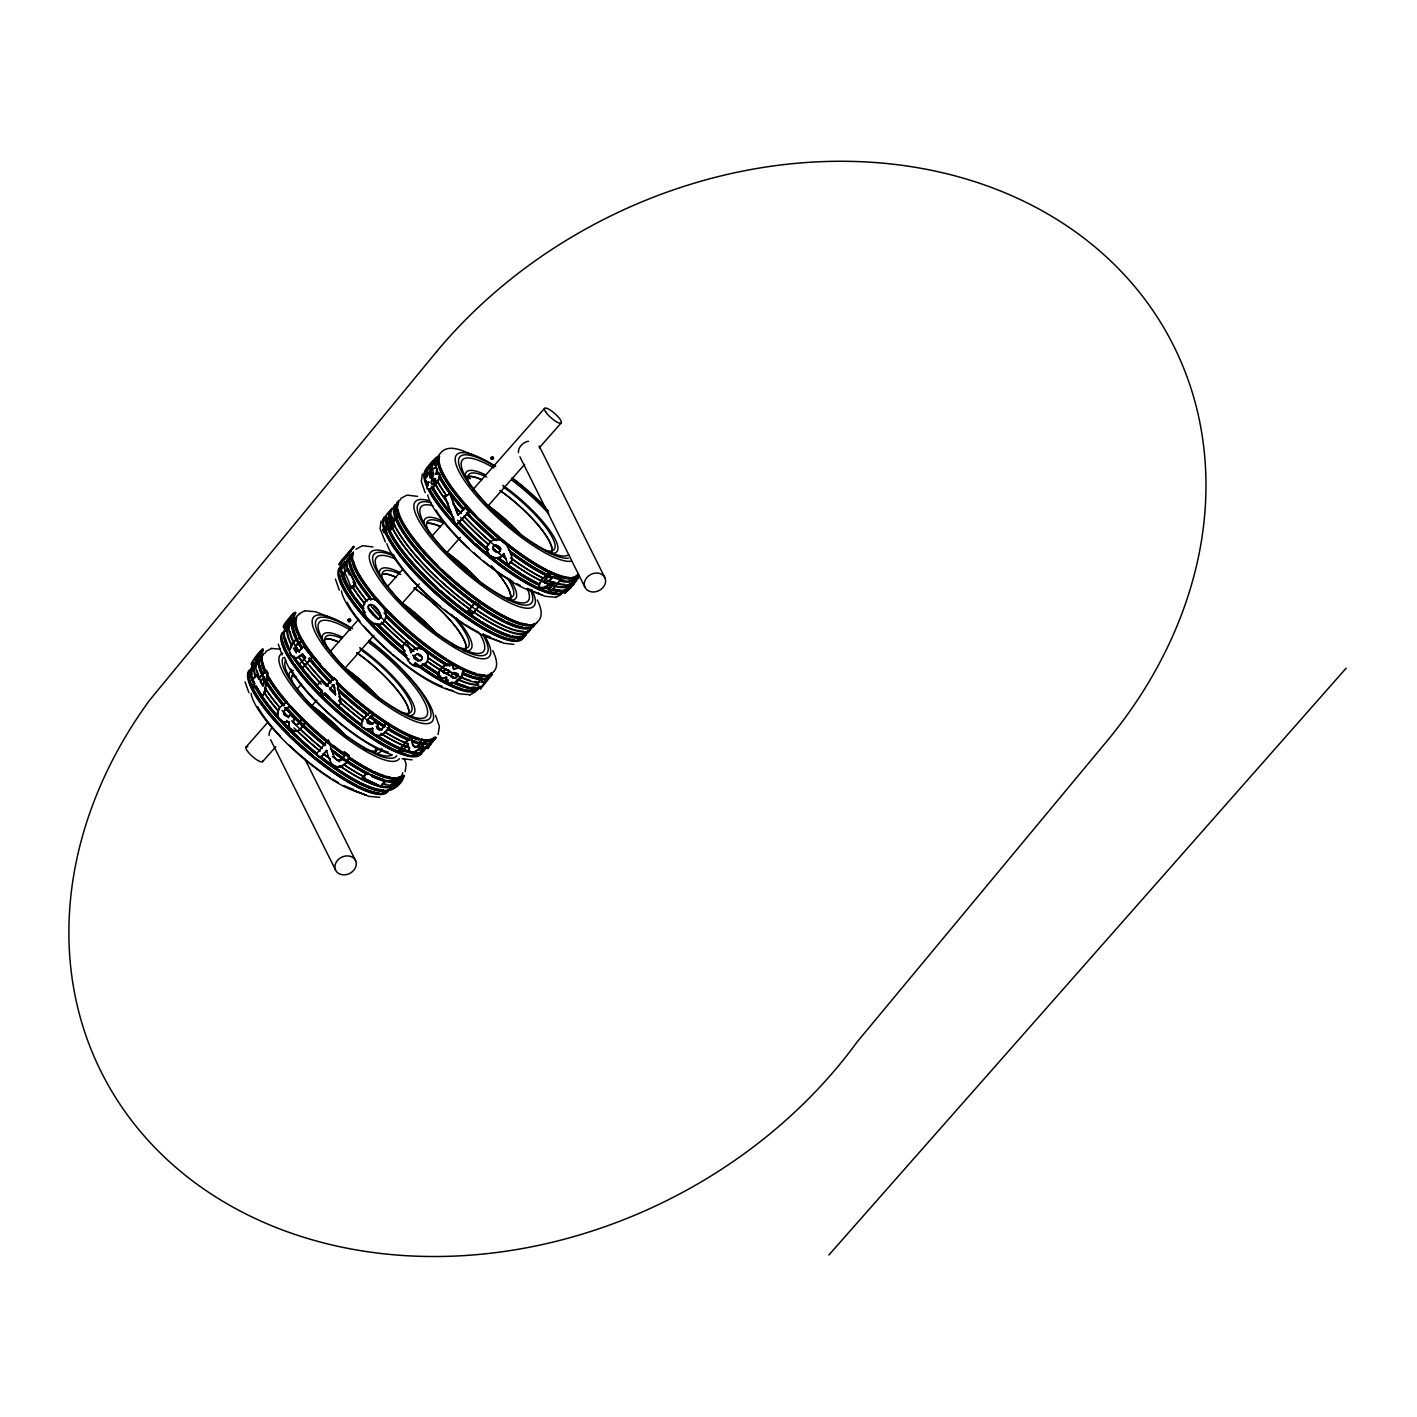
<?xml version="1.0" encoding="UTF-8"?>
<svg xmlns="http://www.w3.org/2000/svg" width="1417" height="1417" viewBox="0 0 1417 1417"><rect width="100%" height="100%" fill="white"/><g stroke="black" fill="none" stroke-linecap="round" stroke-linejoin="round"><path stroke-width="1.5" d="M449.331 670.648L447.878 673.181L444.336 673.181M492.673 548.751L493.293 546.023L495.72 544.89L500.042 547.547M443.255 672.172L445.806 669.196L449.136 670.294M458.081 674.527L454.981 677.981L451.155 676.848M350.672 620.504L350.141 619.211M490.849 457.939L491.132 459.002M493.435 458.825L493.222 456.894L491.044 457.762M251.181 670.152L257.522 659.702L257.965 661.881L251.907 668.753L251.748 670.613L260.994 659.011L261.436 653.751L261.578 659.472L251.748 670.613M261.436 653.751L255.698 659.631L262.712 649.057L263.137 651.182L256.07 659.844M451.013 676.37L452.838 673.341L456.876 673.305M293.354 731.03L289.599 727.877L288.643 721.696L289.369 727.931L294.754 731.278M362.415 727.417L367.906 729.666L372.512 728.196L372.724 732.323M372.441 730.587L372.512 728.196M433.513 475.457C434.47 469.736 427.704 475.439 430.361 478.202M381.031 520.978L380.075 528.736L385.335 541.932M422.337 474.11L421.327 481.603L425.189 492.655M405.156 771.663L406.165 764.17L404.217 758.52M343.994 756.43L344.225 754.163M438.774 473.207L436.188 474.288L437.481 468.85L434.434 467.681L429.758 471.489L425.95 477.192A7.174 2.905 -55.3 0 0 425.118 480.735L426.464 482.577L428.642 481.815L426.73 487.023L427.332 489.007L429.28 489.839L433.85 486.952L439.447 479.159A7.864 3.171 -55.3 0 0 440.35 475.28L438.225 472.817L435.621 473.898C436.737 472.463 438.508 466.848 434.984 468.071M389.817 790.084C386.469 786.966 398.496 776.179 403.987 775.453C404.04 781.44 394.847 789.96 388.736 790.349A92.14 23.558 41.4 0 1 306.267 750.142A92.14 23.558 41.4 0 1 249.516 669.94M388.736 790.349L396.866 780.2L404.518 775.967M266.573 670.666L268.061 673.27L264.837 693.25L262.18 696.278L264.324 692.948L267.53 672.951L266.042 670.365L258.673 678.725L266.042 670.365M444.619 677.751L446.426 676.989L446.089 680.302C451.137 688.166 462.509 679.505 463.448 672.508A7.864 5.19 -35.2 0 0 462.208 669.249C459.303 665.104 452.023 672.88 453.458 666.273M453.741 669.533L452.802 665.264M263.243 686.094L264.731 677.043M263.544 684.287L264.147 680.656M293.478 719.889L293.461 722.741L295.374 724.583M348.582 757.918L348.954 755.367L344.207 751.878L344.278 754.464M377.099 727.612L378.056 724.601L377.4 728.745L379.384 729.985L382.147 729.224L385.619 723.148L381.952 728.834L379.189 729.613L377.223 728.373M428.058 658.126L426.995 661.792M427.757 660.145L428.023 656.301M404.164 775.843L398.939 783.14L390.862 789.659M283.418 712.592L286.075 708.394M290.095 649.34L293.815 642.043L299.182 637.863L301.856 641.334L295.852 646.205L295.94 650.722M370.758 716.488L367.41 719.871L367.534 722.989M367.233 721.714C366.95 716.134 380.252 715.851 369.926 712.29L361.742 720.173L361.725 726.638M409.07 750.089C406.13 730.357 407.21 760.291 415.872 751.612C419.343 749.54 429.794 740.436 421.681 739.107L417.873 745.873L415.34 747.078L412.825 745.767M421.681 739.107L419.432 745.324L414.756 747.556L412.365 744.226L411.267 735.706L398.762 749.876L402.269 751.293L408.362 744.368M446.426 676.989L446.408 680.762M387.55 520.269C387.886 527.248 394.776 511.643 388.099 519.207M390.277 527.974L390.047 529.657M287.704 623.019L290.892 618.343M348.511 757.617C347.874 765.641 336.042 771.061 331.419 763.001M343.941 756.129C343.941 760.752 337.459 762.435 335.315 758.29M427.509 485.907L428.147 484.171M347.838 620.398L348.387 619.353M350.548 620.841L350.46 619.583M296.49 724.742C301.91 722.971 305.169 712.202 297.871 724.264M424.834 740.046L423.205 743.429M435.905 481.213L433.673 484.313L431.122 483.392C431.229 473.154 440.085 481.833 431.583 484.1M303.876 724.831L305.452 721.838L300.439 729.029M374.708 734.573C381.173 738.204 387.55 729.844 389.604 725.947C387.78 731.916 378.87 739.798 373.362 733.404M426.517 477.582L427.225 476.183M347.856 759.636C345.837 765.18 338.486 769.183 333.385 765.038M414.278 656.213L417.324 653.715L420.388 654.849L422.284 657.665M252.846 662.022L252.013 665.565L258.107 660.163M422.248 658.675L420.601 660.942L417.714 660.871L414.951 658.816L414.207 655.912M500.679 549.831L498.979 552.116L496.021 551.798M500.095 551.284L500.662 548.556M279.468 708.376L277.856 711.972L278.157 717.25M492.691 547.476L495.773 545.173L498.749 546.324M293.85 613.951A8.945 1.452 -51.1 0 1 294.736 613.26A9.618 1.559 -51.1 0 1 295.905 612.782L289.493 626.155L284.835 631.433L289.103 622.648L283.701 627.855L283.258 626.456A9.636 1.559 -51.1 0 1 285.154 623.002L291.07 615.616A8.945 1.452 -51.1 0 1 293.266 613.49M284.835 631.433L288.714 624.773M284.268 630.955L288.909 625.694L295.321 612.321M288.997 716.116L290.68 714.93L294.364 718.508L293.23 722.794L296.72 724.689M285.03 709.368L283.666 712.538L284.587 715.461L287.421 716.559L290.68 714.93M343.357 757.776L341.267 760.043L336.715 759.583M340.293 561.947L353.665 546.484L343.959 559.786L347.006 556.438M347.98 554.401L350.424 551.248L348.547 554.897M346.439 555.96L343.392 559.29L353.665 546.484M405.368 655.274L402.18 646.435L406.803 641.192L411.001 652.67L412.064 651.058A7.05 6.43 -12 0 1 416.084 648.703L417.785 648.472A9.388 8.591 -12 0 1 422.815 649.5M437.57 456.929C437.375 454.733 418.529 476.679 428.395 467.539M508.172 565.153L512.759 559.591L508.172 565.153L503.921 553.533C501.494 558.44 494.533 558.971 490.583 555.641M291.282 619.778L288.82 622.789M348.104 619.619L348.972 621.744M493.559 458.364L491.309 459.073M253.696 660.659L263.279 649.517M438.083 734.52L439.394 726.478L435.533 715.426M433.106 476.449L431.654 478.114M428.093 474.766L431.636 470.479M426.942 661.491C423.984 668.151 413.799 668.399 409.761 662.625M296.649 651.377L299.731 650.527L303.486 646.187L312.307 657.24L302.494 668.363L299.093 664.36L305.594 657.665L303.167 660.411M303.929 646.365L298.526 651.554L295.515 650.527C293.142 646.4 298.137 641.759 301.856 641.334M337.016 682.25A92.14 23.558 41.4 0 0 435.692 737.247L427.597 748.583L430.396 743.518M427.031 748.087L435.71 737.247L427.597 748.583M578.065 577.445L570.661 588.126L564.834 593.28L564.09 592.519L578.065 577.445L573.318 585.097M570.679 585.806L574.735 581.218L572.858 584.991L570.679 585.806L574.735 581.218M429.688 464.918L429.085 465.803L429.865 465.237M430.237 465.431L429.9 466.193M434.24 461.535L432.043 464.103M280.832 706.622C276.97 709.988 275.872 716.719 280.194 720.19M548.751 589.685C566.977 572.858 539.682 590.747 551.762 590.57L561.15 578.933L552.577 576.418L548.84 580.722L544.571 582.706M561.575 579.429L553.02 576.932L549.265 581.236L544.996 583.202L543.915 581.307L546.466 577.64M422.16 744.988C419.308 748.389 414.313 754.234 409.513 751.205M483.817 683.1L489.875 674.51L492.39 674.403L480.558 688.875L476.519 683.579L480.841 678.956L483.817 683.1L490.424 675.006L492.39 674.403M481.337 686.767L491.841 673.89M350.424 551.248L338.876 564.48L346.386 555.039L339.442 564.976L350.991 551.744M262.003 654.211L257.026 659.649M430.502 463.979L433.85 460.738L425.738 470.922M341.727 561.15L354.215 546.98M340.859 562.443L346.952 555.535M343.428 573.123L348.157 568.731L355.667 583.91C348.299 604.191 335.404 545.155 351.487 588.657M343.977 573.478L348.157 568.731M382.749 529.745L397.185 514.406L398.071 516.904L384.202 532.633L382.749 529.745L384.202 532.633M384.698 528.559L393.023 519.118M255.007 683.791L252.173 679.452L256.371 674.722L259.187 679.044M254.245 682.445L252.704 679.77L256.884 675.023M383.635 532.243L397.504 516.514L396.618 514.017M254.706 687.511C258.479 683.933 253.643 690.947 253.2 684.925L254.475 683.472M262.712 685.793L260.161 681.329L264.217 676.724M262.393 684.606L260.675 681.648L263.385 678.566M350.938 588.303L355.118 583.556L347.608 568.376M302.051 668.186L312.307 657.24M245.956 747.131L267.902 722.227M297.18 689.016L301.573 684.039M329.382 652.493L358.66 619.282M387.939 586.071L402.57 569.475M431.848 536.264L443.556 522.979M472.817 489.768L544.553 408.397M316.859 685.757L322.208 690.717L316.859 685.757L321.039 681.01L326.406 685.97L333.774 677.592L337.104 680.833L340.877 703.239L337.972 706.304L325.325 693.993L337.972 706.304M325.538 693.94L324.05 695.446L320.72 692.205L321.996 690.752M333.774 677.592L326.406 685.97M322.208 690.717L320.72 692.205M262.676 761.584L275.854 746.653M310.978 706.8L316.841 700.157M344.65 668.611L373.911 635.401M401.737 603.855L419.29 583.928M447.099 552.364L460.277 537.433M488.086 505.887L524.68 464.369M539.31 447.772L561.274 422.851M335.439 694.737L329.506 689.247L333.792 684.606L335.439 694.737L333.792 684.606M402.251 646.737L406.803 641.192M320.614 757.705L326.654 750.496L320.614 757.705L316.009 754.305L328.443 739.833L331.56 749.735M468.265 610.461L475.492 602.26L479.832 605.254L472.711 613.809L468.265 610.461L472.711 613.809M468.389 610.798L475.492 602.26M472.605 613.455L479.832 605.254M362.398 777.508L366.578 772.779L384.893 781.298L381.049 786.506L362.398 777.508L381.049 786.506M362.734 777.986L366.914 773.239L385.229 781.759M399.204 750.39L411.692 736.202L412.79 744.722M403.066 749.398L406.714 745.253M561.15 578.933L551.762 590.57M380.712 786.045L384.893 781.298M432.096 742.473L436.277 737.726M564.834 593.28L575.302 581.714M578.614 577.941L564.639 593.032L566.109 591.828M828.892 1254.984L1346.15 668.186M257.522 659.702C242.573 674.545 258.284 651.306 262.712 649.057M554.366 582.316L551.567 581.501L545.51 586.673M554.791 582.812L552.01 581.997C549.176 585.345 542.8 591.226 538.779 586.638L540.94 580.279L547.724 573.619C555.588 574.806 543.012 578.313 544.376 582.724M305.594 657.665L302.423 653.945L296.383 657.949M302.848 654.123L298.385 657.754L294.878 657.931M431.051 464.475L434.399 461.233M288.395 624.614L284.268 628.316L283.843 626.916A9.636 1.559 -51.1 0 1 285.72 623.48L291.636 616.076A8.945 1.452 -51.1 0 1 292.823 614.889M394.05 783.07C387.337 792.457 410.469 773.452 394.635 782.503M477.068 684.074L481.39 679.452M430.626 464.51L438.561 456.54M449.844 493.754L457.85 515.009L465.183 507.463L469.116 511.767L455.672 525.229L444.495 496.216L450.163 493.789L458.169 515.044L465.485 507.499M455.672 525.229L469.116 511.767M302.051 727.612L299.022 730.092M490.583 541.383L487.2 545.988L486.846 549.495A9.636 8.856 -10.5 0 0 489.095 554.33C492.478 559.272 501.707 559.502 503.921 553.533M425.791 663.05L419.078 666.451L411.674 664.325M491.256 457.461L492.248 456.894M350.265 620.983L349.273 621.549M280.601 706.676L283.524 704.178M355.933 549.247L362.433 545.687L372.954 546.962M378.233 724.99L374.247 722.174L371.201 724.034L368.296 723.573M564.09 592.519L565.56 591.332M547.635 576.577L550.451 574.416M550.876 574.912L548.149 574.115L542.764 579.075L539.523 583.804L539.204 587.134M421.628 659.826L417.643 660.588L414.26 657.222M414.862 655.097L417.377 654.016L420.459 655.15M432.84 469.381L433.956 468.584M285.844 708.447L287.368 707.597M455.548 681.719L461.304 676.458L463.129 672.048A7.864 5.19 -35.2 0 0 461.889 668.789L457.39 667.566L453.405 669.072M374.301 715.337L370.103 712.662L366.968 714.593L361.92 720.544L361.211 725.309M348.458 619.512L350.212 619.371M392.367 525.176C396.565 523.227 391.836 532.597 389.48 529.267C390.525 521.013 397.097 526.628 389.817 529.639M400.763 498.43L407.033 495.1L417.554 496.375M304.708 610.762L315.548 611.737L329.417 617.21M298.987 613.88L304.974 610.621M271.479 648.455L280.318 649.199M265.758 651.572L271.745 648.313M529.267 589.968L545.173 596.344L556.013 597.319M555.747 597.46L561.469 594.343M445.399 688.343L459.267 693.799L470.107 694.773M469.842 694.932L475.545 691.815M379.703 797.328L368.863 796.354L354.994 790.899M283.294 704.231L286.641 702.513L290.68 706.445L288.678 706.994M299.182 637.863C292.221 639.652 285.455 651.466 292.717 656.992M297.535 730.818L299.253 730.038M429.209 482.205L427.031 482.967L425.685 481.125A7.174 2.905 -55.3 0 1 425.738 480.08M444.495 496.216L450.163 493.789M372.706 728.586L365.923 729.755L361.53 726.248M287.137 707.632L288.909 706.941M446.745 677.45L443.273 678.584L439.412 677.485A7.174 4.729 -35.2 0 1 438.296 674.527C439.5 668.771 445.965 662.997 452.041 664.963M372.299 715.674L374.106 714.965M370.298 604.51L368.509 605.98L368.597 608.619M286.323 722.493L288.643 721.696M288.873 721.643L281.983 721.767M348.795 619.318L349.91 619.229M544.004 587.364L539.346 587.311M453.918 682.445L449.437 682.923L446.816 681.524M296.011 731.243L297.765 730.765M370.776 598.753C362.274 599.958 361.246 611.276 366.489 616.714M333.544 677.645L337.104 680.833M340.877 703.239L336.874 680.868M378.374 624.773C388.311 623.143 387.284 609.647 380.836 604.404M286.641 702.513L290.68 706.445M294.364 718.508L290.45 714.983M497.544 552.099L498.926 551.833M411.001 652.67L412.01 650.757A7.05 6.43 -12 0 1 416.013 648.401L417.732 648.171A9.388 8.591 -12 0 1 422.762 649.216L424.338 650.438M492.425 459.391L490.831 458.276M349.344 621.709L348.228 621.39M294.523 731.331L296.242 731.19M378.109 619.034C385.176 617.157 376.426 608.637 373.734 606.228M442.954 678.123L439.093 677.025A7.174 4.729 -35.2 0 1 437.959 674.067C439.04 668.027 447.506 660.818 453.139 665.724M371.095 604.528C367.021 603.677 367.304 609.682 370.067 611.17M372.777 598.877C361.176 597.23 360.219 614.057 368.438 619.158M376.391 624.614C389.586 626.031 388.01 606.777 378.711 602.243M513.875 644.398L503.867 643.212L487.962 636.818M402.091 758.662L412.099 759.849M287.651 716.506L283.914 714.115M293.514 657.559L295.321 658.126M422.107 739.621L425.259 740.542M398.762 749.876L402.269 751.293M372.423 598.789L376.94 600.666M374.318 623.958L376.745 624.702M370.723 604.439L371.962 604.829M284.321 722.475L278.759 718.826M537.273 593.209L542.463 595.175M501.157 642.043L492.744 638.908A78.98 20.192 41.4 0 1 430.839 598.683A78.98 20.192 41.4 0 1 386.859 543.614M472.499 454.892C462.845 450.748 447.223 442.582 439.429 454.503A92.14 23.558 41.4 0 0 496.18 534.705A92.14 23.558 41.4 0 0 578.774 574.93M352.957 789.977L366.153 795.185L357.739 792.068A78.98 20.192 41.4 0 1 292.788 749.044A78.98 20.192 41.4 0 1 251.022 693.391M299.093 664.36L302.494 668.363M374.495 599.444L379.065 602.331M374.673 624.047L370.174 621.177M496.074 552.099L493.258 549.743M253.2 684.925L255.219 687.83M292.292 656.797L293.957 657.736M501.6 540.497L505.32 543.597M503.46 541.914L499.74 539.718A9.618 8.839 -10.5 0 0 495.861 539.31M385.619 723.148L389.604 725.947M475.616 602.597L479.956 605.59M443.397 672.526L447.081 674.031L449.667 671.109L445.487 668.735L442.99 670.843L443.716 672.986M371.608 604.74C378.197 605.289 386.434 623.675 375.239 617.316M377.648 618.857L372.582 614.606M457.921 674.049L453.794 672.42L450.677 675.909L452.519 678.052L455.318 678.442L458.329 676.033L457.602 673.589M320.561 757.404L316.009 754.305M372.618 622.895L368.083 619.07M424.268 650.137L425.808 651.749M480.558 688.875L476.519 683.579M494.551 551.231L492.62 548.468M301.555 718.313L305.452 721.838M367.357 722.617L371.378 724.406L374.247 722.174M465.183 507.463L468.797 511.732M455.973 525.264L444.814 496.251M369.713 611.081L372.937 614.695M408.078 660.499L409.832 662.926M505.267 543.313L506.967 545.74M298.739 637.685L301.414 641.139M303.486 646.187L311.882 657.045M302.423 653.945L305.151 657.488M425.755 651.448L426.942 653.202M334.164 756.625L335.386 758.591M480.841 678.956L483.286 682.604M439.057 473.083L439.801 474.89A7.864 3.171 -55.3 0 1 438.88 478.769L432.008 487.714L428.713 489.45L427.491 488.688M435.94 479.07C433.956 476.466 430.821 481.638 431.671 483.782M291.636 655.858L290.184 652.847M406.59 657.949L408.131 660.8M256.371 674.722L258.673 678.725M256.495 686.377L262.18 696.278M255.981 686.076L261.649 695.977M329.647 759.902L331.489 763.302M506.914 545.456L508.455 548.361M372.547 731.951L373.539 733.776M499.988 547.263L500.715 548.857M605.077 578.101A11.053 9.051 -26.5 0 0 586.921 577.463A11.053 9.051 -26.5 0 0 592.82 591.987A11.053 9.051 -26.5 0 0 605.077 578.101L539.239 446.054A11.053 9.051 -26.5 0 1 539.771 448.374M519.95 456.859L584.796 586.939M304.62 758.485L355.72 860.969A11.053 9.051 -26.5 0 1 343.481 874.856A11.053 9.051 -26.5 0 1 337.565 860.314A11.053 9.051 -26.5 0 1 355.72 860.969M270.594 739.727L335.457 869.79M421.593 656.036L422.319 658.976M426.871 652.9L427.686 654.831M332.977 753.897L334.217 756.926M406.644 658.25L402.18 646.435M508.402 548.078L509.748 551.443M328.053 755.722L329.718 760.185M509.695 551.16L512.812 559.874M537.291 599.976C540.373 606.086 544.146 616.413 537.468 621.797A92.14 23.558 41.4 0 1 454.875 581.572A92.14 23.558 41.4 0 1 398.124 501.37M492.691 650.58C495.773 656.673 499.546 667 492.868 672.384A92.14 23.558 41.4 0 1 410.275 632.159A92.14 23.558 41.4 0 1 353.524 551.957M339.283 590.11L335.422 579.075M278.299 644.204L282.107 654.973M245.07 681.896L248.878 692.665M331.489 749.434L333.03 754.198M326.654 750.496L328.124 756.023M427.633 654.53L428.093 656.602M348.954 755.367L344.207 751.878M293.142 613.65A9.636 1.559 -51.1 0 1 295.197 612.481M570.449 584.371A92.14 23.558 41.4 0 1 554.649 586.301M552.913 585.788A92.14 23.558 41.4 0 1 509.996 561.752M506.33 559.042A92.14 23.558 41.4 0 1 492.833 548.379M487.855 544.146A92.14 23.558 41.4 0 1 461.464 518.817M448.109 503.354A92.14 23.558 41.4 0 1 434.417 461.393M495.915 539.594A8.945 8.219 -10.5 0 0 490.636 541.666L487.253 546.271L486.899 549.796A9.636 8.856 -10.5 0 0 489.166 554.614M494.002 539.93A9.618 8.839 -10.5 0 1 499.794 540.019M388.347 752.197A75.119 19.2 41.4 0 1 290.839 668.877M390.968 754.375A78.98 20.192 41.4 0 1 327.54 712.751A78.98 20.192 41.4 0 1 284.587 657.311M422.372 750.461A92.14 23.558 41.4 0 1 343.286 717.25A92.14 23.558 41.4 0 1 281.948 633.151M420.477 752.888A91.078 23.292 41.4 0 1 343.375 716.984A91.078 23.292 41.4 0 1 281.682 636.942M421.292 751.984A91.078 23.292 41.4 0 1 412.134 755.102M405.669 753.879A91.078 23.292 41.4 0 1 375.788 739.337M374.07 738.239A91.078 23.292 41.4 0 1 294.683 664.343M293.425 662.554A91.078 23.292 41.4 0 1 282.904 641.635M422.089 752.675A92.14 23.558 41.4 0 1 339.495 712.45A92.14 23.558 41.4 0 1 282.745 632.248M424.002 750.496A92.14 23.558 41.4 0 1 323.82 694.011M322.314 692.523A92.14 23.558 41.4 0 1 291.194 654.689M289.227 651.306A92.14 23.558 41.4 0 1 284.675 630.069M423.205 749.806A91.078 23.292 41.4 0 1 414.065 752.941M407.582 751.701A91.078 23.292 41.4 0 1 404.058 750.603M400.214 749.132A91.078 23.292 41.4 0 1 367.074 730.056M359.829 724.778A91.078 23.292 41.4 0 1 333.491 702.85M328.744 698.404A91.078 23.292 41.4 0 1 324.174 693.976M322.686 692.488A91.078 23.292 41.4 0 1 293 656.815M288.306 648.614A91.078 23.292 41.4 0 1 284.392 633.86M408.397 750.797A91.078 23.292 41.4 0 1 402.959 749.008M398.992 747.379A91.078 23.292 41.4 0 1 378.498 736.255M373.273 732.855A91.078 23.292 41.4 0 1 367.889 729.153M360.626 723.874A91.078 23.292 41.4 0 1 334.288 701.929M329.541 697.501A91.078 23.292 41.4 0 1 324.971 693.055M317.691 685.598A91.078 23.292 41.4 0 1 297.411 661.261M296.153 659.454A91.078 23.292 41.4 0 1 293.815 655.912M288.165 645.727A91.078 23.292 41.4 0 1 285.614 638.553M424.002 748.902A91.078 23.292 41.4 0 1 420.725 751.417M424.799 749.593A92.14 23.558 41.4 0 1 368.03 729.613M360.68 724.264A92.14 23.558 41.4 0 1 324.617 693.108M317.249 685.562A92.14 23.558 41.4 0 1 294.24 657.311M288.342 647.232A92.14 23.558 41.4 0 1 285.472 629.166M427.367 746.688A92.14 23.558 41.4 0 1 418.121 749.859M409.832 748.105A92.14 23.558 41.4 0 1 381.332 733.9M361.583 720.102A92.14 23.558 41.4 0 1 339.85 702.141M321.252 684.181A92.14 23.558 41.4 0 1 299.288 658.037M290.91 644.328A92.14 23.558 41.4 0 1 288.023 626.261M409.23 747.379A91.078 23.292 41.4 0 1 381.067 733.351M363.177 720.97A91.078 23.292 41.4 0 1 338.45 700.494M320.242 682.693A91.078 23.292 41.4 0 1 299.979 658.356M296.366 653.007A91.078 23.292 41.4 0 1 293.337 647.959M291.672 644.806A91.078 23.292 41.4 0 1 288.838 626.952M426.57 745.997A91.078 23.292 41.4 0 1 420.902 749.079M423.152 746.529A91.078 23.292 41.4 0 1 419.662 746.582M405.811 742.774A91.078 23.292 41.4 0 1 401.72 741.002M399.594 739.993A91.078 23.292 41.4 0 1 385.211 731.987M379.845 728.568A91.078 23.292 41.4 0 1 376.284 726.195M372.689 723.697A91.078 23.292 41.4 0 1 367.233 719.765M363.779 717.179A91.078 23.292 41.4 0 1 340.682 697.961M334.341 692.045A91.078 23.292 41.4 0 1 329.771 687.617M328.301 686.129A91.078 23.292 41.4 0 1 309.986 665.99M299.749 652.227A91.078 23.292 41.4 0 1 296.507 647.055M293.921 642.273A91.078 23.292 41.4 0 1 290.113 631.557M429.617 744.138A92.14 23.558 41.4 0 1 413.817 746.068M406.342 743.464A92.14 23.558 41.4 0 1 385.495 732.554M381.846 730.233A92.14 23.558 41.4 0 1 376.479 726.691M372.83 724.158A92.14 23.558 41.4 0 1 365.48 718.826M363.815 717.569A92.14 23.558 41.4 0 1 338.84 696.633M335.634 693.657A92.14 23.558 41.4 0 1 329.417 687.652M327.929 686.165A92.14 23.558 41.4 0 1 301.538 655.486M299.04 651.855A92.14 23.558 41.4 0 1 290.272 623.728M432.167 741.233A92.14 23.558 41.4 0 1 412.79 742.047M408.911 740.56A92.14 23.558 41.4 0 1 388.063 729.649M384.397 727.328A92.14 23.558 41.4 0 1 369.872 717.285M366.383 714.664A92.14 23.558 41.4 0 1 338.185 690.752M335.05 687.741A92.14 23.558 41.4 0 1 331.985 684.748M330.48 683.26A92.14 23.558 41.4 0 1 308.605 658.657M301.608 648.951A92.14 23.558 41.4 0 1 292.823 620.823M425.72 743.624A91.078 23.292 41.4 0 1 412.223 741.339M408.362 739.887A91.078 23.292 41.4 0 1 387.762 729.082M384.149 726.797A91.078 23.292 41.4 0 1 369.802 716.86M367.977 715.514A91.078 23.292 41.4 0 1 338.468 690.628M329.382 681.736A91.078 23.292 41.4 0 1 309.756 659.613M301.166 647.569A91.078 23.292 41.4 0 1 298.137 642.503M295.515 637.367A91.078 23.292 41.4 0 1 293.638 621.514M426.517 742.721A91.078 23.292 41.4 0 1 418.847 742.118M416.545 741.552A91.078 23.292 41.4 0 1 413.02 740.436M409.176 738.966A91.078 23.292 41.4 0 1 388.559 728.179M384.946 725.894A91.078 23.292 41.4 0 1 370.599 715.957M367.127 713.371A91.078 23.292 41.4 0 1 339.265 689.725M330.179 680.833A91.078 23.292 41.4 0 1 310.553 658.692M301.963 646.648A91.078 23.292 41.4 0 1 298.934 641.6M296.33 636.463A91.078 23.292 41.4 0 1 293.354 623.693M434.063 737.212A92.14 23.558 41.4 0 1 386.947 727.541M385.194 726.425A92.14 23.558 41.4 0 1 370.687 716.382M368.845 715.018A92.14 23.558 41.4 0 1 337.405 688.343M331.277 682.356A92.14 23.558 41.4 0 1 309.402 657.754M302.406 648.047A92.14 23.558 41.4 0 1 296.932 617.351M434.895 738.151A92.14 23.558 41.4 0 1 425.631 741.321M419.095 740.081A92.14 23.558 41.4 0 1 336.219 683.153M333.208 680.178A92.14 23.558 41.4 0 1 295.551 617.723M434.08 737.46A91.078 23.292 41.4 0 1 424.941 740.595M418.476 739.373A91.078 23.292 41.4 0 1 336.555 683.1M333.58 680.142A91.078 23.292 41.4 0 1 295.391 625.57M295.179 623.427A91.078 23.292 41.4 0 1 296.348 618.432M433.513 738.044A91.078 23.292 41.4 0 1 425.738 739.674M419.273 738.452A91.078 23.292 41.4 0 1 337.352 682.197M332.906 677.751A91.078 23.292 41.4 0 1 324.422 668.789M320.525 664.396A91.078 23.292 41.4 0 1 296.472 618.928M334.005 679.257A92.14 23.558 41.4 0 1 299.66 614.269M369.66 640.573A78.98 20.192 41.4 0 1 429.351 723.237A78.98 20.192 41.4 0 1 329.151 653.272A78.98 20.192 41.4 0 1 352.567 628.652M368.703 640.413A75.119 19.2 41.4 0 1 427.81 719.836A75.119 19.2 41.4 0 1 334.075 656.532A75.119 19.2 41.4 0 1 349.946 627.749M368.544 642.308A71.275 18.226 41.4 0 1 424.639 717.657A71.275 18.226 41.4 0 1 335.705 657.612A71.275 18.226 41.4 0 1 350.761 630.299M360.131 649.323A56.786 14.524 41.4 0 1 406.13 694.436A56.786 14.524 41.4 0 1 401.596 712.645M327.221 648.366A56.786 14.524 41.4 0 1 341.816 638.518M323.926 644.664A60.276 15.41 41.4 0 1 342.276 637.101M359.759 647.64A60.276 15.41 41.4 0 1 405.191 690.681A60.276 15.41 41.4 0 1 410.363 715.62M325.839 638.872A56.786 14.524 41.4 0 1 338.681 642.096M356.978 652.883A56.786 14.524 41.4 0 1 408.716 713.814M325.609 638.713A57.07 14.595 41.4 0 1 338.521 641.954M356.907 652.794A57.07 14.595 41.4 0 1 408.964 710.767M347.147 670.418A62.72 16.03 41.4 0 1 356.606 677.911M364.311 684.624A62.72 16.03 41.4 0 1 377.949 698.085M345.73 668.47A57.07 14.595 41.4 0 1 378.357 697.501M345.73 668.611A56.786 14.524 41.4 0 1 378.215 697.501M353.453 789.393A75.119 19.2 41.4 0 1 343.906 785.479M338.38 782.591A75.119 19.2 41.4 0 1 332.481 779.137M330.462 777.898A75.119 19.2 41.4 0 1 289.369 745.253M280.424 736.255A75.119 19.2 41.4 0 1 257.611 706.569M388.063 791.271A92.14 23.558 41.4 0 1 305.47 751.063A92.14 23.558 41.4 0 1 248.719 670.843M387.248 790.58A91.078 23.292 41.4 0 1 305.611 750.815A91.078 23.292 41.4 0 1 249.534 671.552M378.906 792.812A91.078 23.292 41.4 0 1 358.855 786.222M357.173 785.372A91.078 23.292 41.4 0 1 316.345 758.184M313.015 755.474A91.078 23.292 41.4 0 1 292.044 736.787M289.033 733.847A91.078 23.292 41.4 0 1 249.64 672.048M388.063 789.676A91.078 23.292 41.4 0 1 382.395 792.758M389.392 789.694A92.14 23.558 41.4 0 1 299.2 739.94A92.14 23.558 41.4 0 1 254.759 665.211M382.661 790.686A91.078 23.292 41.4 0 1 282.249 722.705M278.193 718.26A91.078 23.292 41.4 0 1 255.078 686.306M253.306 682.392A91.078 23.292 41.4 0 1 251.553 669.869M383.476 789.783A91.078 23.292 41.4 0 1 361.565 783.123M359.883 782.29A91.078 23.292 41.4 0 1 320.756 756.43M317.39 753.755A91.078 23.292 41.4 0 1 283.063 721.802M276.421 714.416A91.078 23.292 41.4 0 1 257.54 688.556M252.084 674.687A91.078 23.292 41.4 0 1 252.368 668.966M390.189 788.791A92.14 23.558 41.4 0 1 320.738 756.784M317.337 754.057A92.14 23.558 41.4 0 1 255.91 686.483M254.157 682.905A92.14 23.558 41.4 0 1 252.244 666.858M394.139 784.38A92.14 23.558 41.4 0 1 339.194 765.676M330.019 759.051A92.14 23.558 41.4 0 1 323.289 753.879M319.905 751.152A92.14 23.558 41.4 0 1 293.957 727.895M289.493 723.378A92.14 23.558 41.4 0 1 286.588 720.35M278.44 711.369A92.14 23.558 41.4 0 1 263.58 692.098M255.166 676.192A92.14 23.558 41.4 0 1 254.812 663.953M391.96 785.177A91.078 23.292 41.4 0 1 340.824 766.438M329.948 758.662A91.078 23.292 41.4 0 1 323.306 753.525M319.959 750.851A91.078 23.292 41.4 0 1 297.34 730.8M277.466 709.758A91.078 23.292 41.4 0 1 264.288 692.47M255.963 676.741A91.078 23.292 41.4 0 1 255.609 664.644M386.434 784.274A91.078 23.292 41.4 0 1 382.253 783.619M362.965 775.967A91.078 23.292 41.4 0 1 344.845 765.091M322.19 748.3A91.078 23.292 41.4 0 1 301.113 729.755M287.864 716.347A91.078 23.292 41.4 0 1 283.79 711.901M279.698 707.207A91.078 23.292 41.4 0 1 265.386 688.166M259.736 677.964A91.078 23.292 41.4 0 1 257.185 670.79M396.388 781.83A92.14 23.558 41.4 0 1 382.909 784.345M365.143 777.49A92.14 23.558 41.4 0 1 343.251 764.383M339.602 761.85A92.14 23.558 41.4 0 1 332.269 756.519M322.137 748.619A92.14 23.558 41.4 0 1 291.725 720.846M288.82 717.817A92.14 23.558 41.4 0 1 281.965 710.307M279.308 707.225A92.14 23.558 41.4 0 1 264.66 687.776M262.552 684.322A92.14 23.558 41.4 0 1 256.353 662.837M398.939 778.943A92.14 23.558 41.4 0 1 371.537 776.445M367.694 774.585A92.14 23.558 41.4 0 1 331.472 751.063M324.706 745.714A92.14 23.558 41.4 0 1 284.534 707.402M283.241 705.932A92.14 23.558 41.4 0 1 263.279 678.123M262.482 676.564A92.14 23.558 41.4 0 1 258.904 659.932M392.491 781.316A91.078 23.292 41.4 0 1 373.132 776.711M367.251 773.948A91.078 23.292 41.4 0 1 347.413 762.187M343.817 759.76A91.078 23.292 41.4 0 1 331.454 750.691M324.759 745.395A91.078 23.292 41.4 0 1 285.047 707.526M282.266 704.302A91.078 23.292 41.4 0 1 264.908 680.195M261.472 673.146A91.078 23.292 41.4 0 1 259.453 666.344M393.288 780.413A91.078 23.292 41.4 0 1 389.799 780.466M383.316 779.244A91.078 23.292 41.4 0 1 371.856 774.869M368.048 773.044A91.078 23.292 41.4 0 1 330.586 748.495M325.556 744.492A91.078 23.292 41.4 0 1 287.155 708.093M284.569 705.17A91.078 23.292 41.4 0 1 266.644 680.939M262.269 672.225A91.078 23.292 41.4 0 1 260.25 665.441M394.015 781.157A92.14 23.558 41.4 0 1 346.616 760.575M342.967 758.042A92.14 23.558 41.4 0 1 330.586 748.849M325.503 744.811A92.14 23.558 41.4 0 1 286.641 707.969M284.038 705.011A92.14 23.558 41.4 0 1 264.961 678.832M263.279 675.661A92.14 23.558 41.4 0 1 259.718 659.029M399.736 778.022A92.14 23.558 41.4 0 1 396.441 780.59M402.747 772.726A92.14 23.558 41.4 0 1 348.529 758.396M344.88 755.863A92.14 23.558 41.4 0 1 288.572 705.79M285.968 702.832A92.14 23.558 41.4 0 1 266.874 676.653M265.192 673.482A92.14 23.558 41.4 0 1 265.634 652.865M399.488 776.64A91.078 23.292 41.4 0 1 348.334 757.9M344.738 755.403A91.078 23.292 41.4 0 1 304.85 722.28M301.821 719.322A91.078 23.292 41.4 0 1 289.068 705.914M286.5 702.991A91.078 23.292 41.4 0 1 267.636 677.113M264.182 670.046A91.078 23.292 41.4 0 1 262.056 659.206M390.507 777.136A91.078 23.292 41.4 0 1 386.044 776.144M384.326 775.63A91.078 23.292 41.4 0 1 374.566 771.787M372.458 770.777A91.078 23.292 41.4 0 1 333.296 745.413M328.283 741.41A91.078 23.292 41.4 0 1 291.194 706.481M287.297 702.088A91.078 23.292 41.4 0 1 268.433 676.21M264.979 669.143A91.078 23.292 41.4 0 1 262.96 662.359M402.463 774.94A92.14 23.558 41.4 0 1 339.495 750.479A92.14 23.558 41.4 0 1 266.803 674.138M265.989 672.579A92.14 23.558 41.4 0 1 263.119 654.512M399.328 758.609A78.98 20.192 41.4 0 1 323.359 719.553A78.98 20.192 41.4 0 1 282.727 653.184M396.795 755.651A75.119 19.2 41.4 0 1 329.452 722.847A75.119 19.2 41.4 0 1 283.187 657.47M392.42 754.73A71.275 18.226 41.4 0 1 327.274 720.403A71.275 18.226 41.4 0 1 285.72 660.428M378.109 749.15A56.786 14.524 41.4 0 1 363.514 748.619M293.142 684.216A56.786 14.524 41.4 0 1 292.221 674.917M289.103 677.22A60.276 15.41 41.4 0 1 293.478 670.454M381.651 748.389A60.276 15.41 41.4 0 1 377.135 753.313M292.611 676.564A56.786 14.524 41.4 0 1 296.472 676.759M375.558 748.265A56.786 14.524 41.4 0 1 375.487 751.506M375.735 748.459A57.07 14.595 41.4 0 1 375.682 751.701M313.919 708.11A62.72 16.03 41.4 0 1 317.054 710.502M320.224 713.017A62.72 16.03 41.4 0 1 344.721 735.777M312.502 706.162A57.07 14.595 41.4 0 1 347.696 738.08A56.786 14.524 41.4 0 0 312.519 706.304M531.428 589.879A75.119 19.2 41.4 0 1 527.992 588.781M520.216 585.451A75.119 19.2 41.4 0 1 516.585 583.609M512.741 581.484A75.119 19.2 41.4 0 1 483.622 561.114M480.274 558.333A75.119 19.2 41.4 0 1 473.703 552.648M468.832 548.237A75.119 19.2 41.4 0 1 436.029 510.191M538.814 593.032A78.98 20.192 41.4 0 1 474.465 553.87A78.98 20.192 41.4 0 1 427.668 494.994M564.373 591.261A92.14 23.558 41.4 0 1 500.254 565.95A92.14 23.558 41.4 0 1 427.899 488.9M426.942 486.881A92.14 23.558 41.4 0 1 425.029 470.834M556.261 593.758A91.078 23.292 41.4 0 1 489.202 556.934A91.078 23.292 41.4 0 1 428.678 489.396M426.889 485.482A91.078 23.292 41.4 0 1 425.844 471.542M563.559 590.57A91.078 23.292 41.4 0 1 560.3 593.103M557.058 592.855A91.078 23.292 41.4 0 1 548.751 591.562M547.033 591.066A91.078 23.292 41.4 0 1 476.254 544.163M473.048 541.223A91.078 23.292 41.4 0 1 430.272 490.034M565.17 590.358A92.14 23.558 41.4 0 1 502.203 565.897A92.14 23.558 41.4 0 1 429.51 489.556M427.739 485.978A92.14 23.558 41.4 0 1 425.826 469.93M567.083 588.179A92.14 23.558 41.4 0 1 543.827 587.506M537.539 584.69A92.14 23.558 41.4 0 1 496.251 557.678M487.802 550.788A92.14 23.558 41.4 0 1 458.116 522.643M453.989 518.126A92.14 23.558 41.4 0 1 431.423 487.377M426.783 474.978A92.14 23.558 41.4 0 1 427.757 467.752M466.193 475.988A92.14 23.558 41.4 0 1 469.948 478.184M560.636 590.57A91.078 23.292 41.4 0 1 552.967 589.968M537.078 584.034A91.078 23.292 41.4 0 1 497.934 558.652M487.926 550.522A91.078 23.292 41.4 0 1 458.559 522.696M450.411 513.556A91.078 23.292 41.4 0 1 431.388 486.297M427.597 475.598A91.078 23.292 41.4 0 1 428.554 468.442M466.547 476.59A91.078 23.292 41.4 0 1 470.267 478.769M559.786 589.773A91.078 23.292 41.4 0 1 553.764 589.065M537.875 583.113A91.078 23.292 41.4 0 1 523.493 575.107M521.598 573.938A91.078 23.292 41.4 0 1 498.731 557.749M488.723 549.619A91.078 23.292 41.4 0 1 459.374 521.793M451.208 512.653A91.078 23.292 41.4 0 1 432.982 486.934M567.898 587.276A92.14 23.558 41.4 0 1 552.099 589.206M550.345 588.693A92.14 23.558 41.4 0 1 544.624 586.603M538.354 583.769A92.14 23.558 41.4 0 1 498.731 558.103M488.599 549.885A92.14 23.558 41.4 0 1 457.514 520.216M450.819 512.653A92.14 23.558 41.4 0 1 432.22 486.474M427.58 474.075A92.14 23.558 41.4 0 1 428.554 466.848M569.652 583.68A91.078 23.292 41.4 0 1 511.714 562.638M506.259 558.652A91.078 23.292 41.4 0 1 502.964 556.137M499.616 553.516A91.078 23.292 41.4 0 1 492.939 548.096M488.015 543.915A91.078 23.292 41.4 0 1 460.543 517.4M446.727 501.016A91.078 23.292 41.4 0 1 432.982 478.574M431.707 474.978A91.078 23.292 41.4 0 1 430.963 471.772M430.75 469.647A91.078 23.292 41.4 0 1 431.919 464.634M564.586 584.318A91.078 23.292 41.4 0 1 556.279 583.042M542.676 577.675A91.078 23.292 41.4 0 1 512.139 558.776M500.183 549.654A91.078 23.292 41.4 0 1 495.171 545.563M490.247 541.383A91.078 23.292 41.4 0 1 464.174 516.337M461.428 513.361A91.078 23.292 41.4 0 1 454.52 505.444M445.292 493.506A91.078 23.292 41.4 0 1 437.782 481.497M433.071 465.183A91.078 23.292 41.4 0 1 434.151 462.101M572.698 581.82A92.14 23.558 41.4 0 1 556.899 583.751M555.145 583.237A92.14 23.558 41.4 0 1 545.279 579.34M543.154 578.331A92.14 23.558 41.4 0 1 510.403 557.873M500.148 549.973A92.14 23.558 41.4 0 1 463.713 516.284M460.932 513.273A92.14 23.558 41.4 0 1 452.926 503.991M446.78 496.163A92.14 23.558 41.4 0 1 437.021 481.018M433.708 473.632A92.14 23.558 41.4 0 1 433.354 461.411M575.249 578.915A92.14 23.558 41.4 0 1 559.449 580.846M551.992 578.242A92.14 23.558 41.4 0 1 511.13 553.604M492.655 538.708A92.14 23.558 41.4 0 1 466.264 513.379M463.501 510.368A92.14 23.558 41.4 0 1 438.792 476.555M437.818 474.536A92.14 23.558 41.4 0 1 436.277 470.727M434.948 465.715A92.14 23.558 41.4 0 1 435.905 458.506M545.244 574.771A91.078 23.292 41.4 0 1 511.059 553.197M492.815 538.478A91.078 23.292 41.4 0 1 466.724 513.45M462.65 508.986A91.078 23.292 41.4 0 1 439.553 477.051M435.763 466.335A91.078 23.292 41.4 0 1 436.719 459.197M574.452 578.225A91.078 23.292 41.4 0 1 568.802 581.307M564.09 580.208A91.078 23.292 41.4 0 1 559.626 579.234M546.041 573.867A91.078 23.292 41.4 0 1 508.561 549.778M493.612 537.557A91.078 23.292 41.4 0 1 476.218 521.491M470.355 515.522A91.078 23.292 41.4 0 1 467.521 512.529M463.448 508.083A91.078 23.292 41.4 0 1 440.35 476.147M436.56 465.431A91.078 23.292 41.4 0 1 436.436 461.375M576.046 578.012A92.14 23.558 41.4 0 1 560.264 579.943M558.511 579.429A92.14 23.558 41.4 0 1 511.927 552.701M496.765 540.621A92.14 23.558 41.4 0 1 467.079 512.476M464.298 509.465A92.14 23.558 41.4 0 1 436.719 457.585M577.977 575.833A92.14 23.558 41.4 0 1 495.383 535.608A92.14 23.558 41.4 0 1 438.632 455.406M577.162 575.143A91.078 23.292 41.4 0 1 495.525 535.378A91.078 23.292 41.4 0 1 439.429 456.115M568.819 577.357A91.078 23.292 41.4 0 1 548.769 570.768M547.086 569.935A91.078 23.292 41.4 0 1 480.434 519.88M475.988 515.434A91.078 23.292 41.4 0 1 439.553 456.611M577.959 574.239A91.078 23.292 41.4 0 1 572.309 577.321M570.732 561.274A78.98 20.192 41.4 0 1 470.781 489.148A78.98 20.192 41.4 0 1 495.667 466.335M512.741 478.255A78.98 20.192 41.4 0 1 545.208 506.932M568.447 558.192A75.119 19.2 41.4 0 1 474.093 490.512A75.119 19.2 41.4 0 1 495.029 466.636M511.785 478.096A75.119 19.2 41.4 0 1 548.485 511.041M568.731 554.72A71.275 18.226 41.4 0 1 480.062 496.782A71.275 18.226 41.4 0 1 493.842 467.982M511.626 479.991A71.275 18.226 41.4 0 1 548.733 513.733M502.84 485.322A60.276 15.41 41.4 0 1 550.611 531.623A60.276 15.41 41.4 0 1 549.335 553.091M465.414 477.21A60.276 15.41 41.4 0 1 485.376 474.784M503.212 487.005A56.786 14.524 41.4 0 1 549.211 532.119A56.786 14.524 41.4 0 1 544.677 550.327M470.302 486.049A56.786 14.524 41.4 0 1 486.74 477.068M468.921 476.555A56.786 14.524 41.4 0 1 481.762 479.778M500.059 490.565A56.786 14.524 41.4 0 1 551.798 551.496M468.69 476.395A57.07 14.595 41.4 0 1 481.603 479.637M499.988 490.477A57.07 14.595 41.4 0 1 552.045 548.45M490.229 508.101A62.72 16.03 41.4 0 1 494.958 511.732M498.111 514.3A62.72 16.03 41.4 0 1 502.805 518.232M507.392 522.324A62.72 16.03 41.4 0 1 519.508 534.156M488.812 506.152A57.07 14.595 41.4 0 1 522.749 536.636M488.83 506.294A56.786 14.524 41.4 0 1 522.59 536.636M490.105 636.747A75.119 19.2 41.4 0 1 482.914 634.161M478.911 632.319A75.119 19.2 41.4 0 1 465.467 624.738M463.89 623.728A75.119 19.2 41.4 0 1 443.999 609.328M440.634 606.582A75.119 19.2 41.4 0 1 393.607 555.216M523.068 638.128A92.14 23.558 41.4 0 1 440.474 597.903A92.14 23.558 41.4 0 1 383.724 517.701M514.956 640.626A91.078 23.292 41.4 0 1 447.896 603.801A91.078 23.292 41.4 0 1 387.372 536.246M386.416 534.262A91.078 23.292 41.4 0 1 384.875 530.489M383.564 525.548A91.078 23.292 41.4 0 1 384.521 518.392M522.253 637.437A91.078 23.292 41.4 0 1 518.994 639.97M513.91 639.652A91.078 23.292 41.4 0 1 446.869 601.375A91.078 23.292 41.4 0 1 388.169 535.343M387.213 533.359A91.078 23.292 41.4 0 1 385.69 529.586M523.05 636.534A91.078 23.292 41.4 0 1 517.4 639.616M523.865 637.225A92.14 23.558 41.4 0 1 441.272 597A92.14 23.558 41.4 0 1 384.521 516.798M525.778 635.046A92.14 23.558 41.4 0 1 443.184 594.821A92.14 23.558 41.4 0 1 386.451 514.619M519.331 637.437A91.078 23.292 41.4 0 1 452.43 602.19A91.078 23.292 41.4 0 1 390.082 533.164M389.144 531.18A91.078 23.292 41.4 0 1 387.603 527.407M386.292 522.448A91.078 23.292 41.4 0 1 386.558 516.727M525.778 633.434A91.078 23.292 41.4 0 1 512.458 635.914M510.155 635.347A91.078 23.292 41.4 0 1 482.17 621.974M480.274 620.788A91.078 23.292 41.4 0 1 440.9 590.836M437.658 587.949A91.078 23.292 41.4 0 1 390.879 532.261M387.089 521.545A91.078 23.292 41.4 0 1 386.965 517.488M526.575 634.143A92.14 23.558 41.4 0 1 437.959 588.586A92.14 23.558 41.4 0 1 390.561 511.147M530.241 628.103A92.14 23.558 41.4 0 1 466.565 607.061A92.14 23.558 41.4 0 1 390.879 524.91M388.825 518.037A92.14 23.558 41.4 0 1 393.111 508.242M528.346 630.53A91.078 23.292 41.4 0 1 474.022 612.055M470.409 609.505A91.078 23.292 41.4 0 1 390.614 511.502M523.263 631.185A91.078 23.292 41.4 0 1 514.973 629.892M513.237 629.396A91.078 23.292 41.4 0 1 476.271 609.505M472.64 606.954A91.078 23.292 41.4 0 1 440.864 581.041M437.676 578.083A91.078 23.292 41.4 0 1 396.477 528.364M395.68 526.805A91.078 23.292 41.4 0 1 391.889 516.107M531.375 628.687A92.14 23.558 41.4 0 1 448.782 588.462A92.14 23.558 41.4 0 1 392.048 508.26M533.943 625.783A92.14 23.558 41.4 0 1 451.35 585.558A92.14 23.558 41.4 0 1 394.599 505.355M533.146 625.092A91.078 23.292 41.4 0 1 506.046 622.63M503.938 621.638A91.078 23.292 41.4 0 1 478.822 606.6M475.209 604.049A91.078 23.292 41.4 0 1 395.414 506.046M522.784 627.076A91.078 23.292 41.4 0 1 506.843 621.726M504.735 620.717A91.078 23.292 41.4 0 1 479.619 605.697M476.006 603.146A91.078 23.292 41.4 0 1 427.615 560.884M424.834 557.908A91.078 23.292 41.4 0 1 396.565 517.24M395.254 512.281A91.078 23.292 41.4 0 1 395.52 506.56M534.74 624.879A92.14 23.558 41.4 0 1 452.147 584.654A92.14 23.558 41.4 0 1 395.396 504.452M536.671 622.701A92.14 23.558 41.4 0 1 448.038 577.144A92.14 23.558 41.4 0 1 400.639 499.723M534.492 623.498A91.078 23.292 41.4 0 1 460.277 587.364A91.078 23.292 41.4 0 1 397.167 510.102M397.043 506.064A91.078 23.292 41.4 0 1 398.124 502.964M527.514 624.224A91.078 23.292 41.4 0 1 521.049 623.002M519.313 622.488A91.078 23.292 41.4 0 1 442.193 569.705M437.623 565.259A91.078 23.292 41.4 0 1 397.964 509.199M397.752 507.073A91.078 23.292 41.4 0 1 398.921 502.061M531.871 589.968A78.98 20.192 41.4 0 1 463.536 570.98A78.98 20.192 41.4 0 1 428.43 500.573M530.383 589.738A75.119 19.2 41.4 0 1 462.987 568.43A75.119 19.2 41.4 0 1 431.069 502.752M527.159 588.303A71.275 18.226 41.4 0 1 463.217 568.093A71.275 18.226 41.4 0 1 432.947 505.78M509.819 579.234A60.276 15.41 41.4 0 1 508.03 599.958M424.108 524.077A60.276 15.41 41.4 0 1 444.052 521.633M507.392 578.207A56.786 14.524 41.4 0 1 503.372 597.195M428.997 532.916A56.786 14.524 41.4 0 1 443.592 523.068M427.615 523.422A56.786 14.524 41.4 0 1 440.457 526.646M491.504 566.003A56.786 14.524 41.4 0 1 510.492 598.364M427.385 523.263A57.07 14.595 41.4 0 1 440.297 526.486M491.593 566.056A57.07 14.595 41.4 0 1 510.669 598.559M448.923 554.95A62.72 16.03 41.4 0 1 455.229 559.874M458.382 562.46A62.72 16.03 41.4 0 1 467.61 570.573M470.586 573.371A62.72 16.03 41.4 0 1 478.202 581.005M482.701 584.938A57.07 14.595 41.4 0 0 447.506 553.02A56.786 14.524 41.4 0 1 482.542 584.92M442.086 686.253A75.119 19.2 41.4 0 1 392.704 654.388M391.057 652.971A75.119 19.2 41.4 0 1 364.063 626.243M359.953 621.337A75.119 19.2 41.4 0 1 347.13 602.314M452.909 690.486A78.98 20.192 41.4 0 1 387.018 649.978A78.98 20.192 41.4 0 1 341.426 590.836M478.468 688.733A92.14 23.558 41.4 0 1 414.331 663.404M409.3 659.56A92.14 23.558 41.4 0 1 342.436 565.737M477.653 688.024A91.078 23.292 41.4 0 1 417.909 665.689M405.953 656.549A91.078 23.292 41.4 0 1 338.964 576.134M338.84 572.078A91.078 23.292 41.4 0 1 339.921 568.996M477.086 688.609A91.078 23.292 41.4 0 1 465.13 689.601M462.845 689.034A91.078 23.292 41.4 0 1 420.512 666.079M406.75 655.646A91.078 23.292 41.4 0 1 339.761 575.231M339.655 571.175A91.078 23.292 41.4 0 1 340.735 568.093M479.265 687.812A92.14 23.558 41.4 0 1 415.146 662.501M406.714 655.965A92.14 23.558 41.4 0 1 343.233 564.834M479.796 687.156A92.14 23.558 41.4 0 1 451.633 682.144M448.197 680.39A92.14 23.558 41.4 0 1 444.584 678.46M440.864 676.334A92.14 23.558 41.4 0 1 422.567 664.36M417.059 660.322A92.14 23.558 41.4 0 1 413.711 657.771M405.262 651.041A92.14 23.558 41.4 0 1 375.062 623.126M365.48 612.64A92.14 23.558 41.4 0 1 341.851 565.206M474.73 688.024A91.078 23.292 41.4 0 1 455.371 683.419M447.772 679.77A91.078 23.292 41.4 0 1 444.212 677.84M438.668 674.634A91.078 23.292 41.4 0 1 422.443 663.9M416.988 659.915A91.078 23.292 41.4 0 1 413.693 657.399M402.003 647.976A91.078 23.292 41.4 0 1 376.94 624.649M363.018 609.239A91.078 23.292 41.4 0 1 341.692 573.053M341.568 568.996A91.078 23.292 41.4 0 1 342.648 565.914M475.527 687.121A91.078 23.292 41.4 0 1 472.038 687.174M465.555 685.934A91.078 23.292 41.4 0 1 456.168 682.516M439.465 673.73A91.078 23.292 41.4 0 1 425.047 664.29M417.802 659.011A91.078 23.292 41.4 0 1 412.825 655.203M402.8 647.073A91.078 23.292 41.4 0 1 377.737 623.746M363.815 608.336A91.078 23.292 41.4 0 1 355.756 598.027M354.587 596.398A91.078 23.292 41.4 0 1 342.489 572.149M342.365 568.093A91.078 23.292 41.4 0 1 343.445 564.993M480.593 686.235A92.14 23.558 41.4 0 1 454.574 682.25M435.958 671.941A92.14 23.558 41.4 0 1 425.206 664.75M417.856 659.419A92.14 23.558 41.4 0 1 412.825 655.557M402.694 647.339A92.14 23.558 41.4 0 1 377.329 623.728M363.549 608.513A92.14 23.558 41.4 0 1 348.369 561.185M478.822 684.942A92.14 23.558 41.4 0 1 457.142 679.345M454.999 678.336A92.14 23.558 41.4 0 1 427.757 661.845M420.424 656.514A92.14 23.558 41.4 0 1 417.076 653.963M413.693 651.324A92.14 23.558 41.4 0 1 381.368 622.346M378.428 619.318A92.14 23.558 41.4 0 1 368.845 608.814M364.771 603.996A92.14 23.558 41.4 0 1 351.735 586.018M344.986 571.866A92.14 23.558 41.4 0 1 345.199 561.398M476.431 684.322A91.078 23.292 41.4 0 1 458.718 679.611M454.538 677.68A91.078 23.292 41.4 0 1 427.615 661.385M413.711 650.988A91.078 23.292 41.4 0 1 381.758 622.329M378.853 619.335A91.078 23.292 41.4 0 1 369.376 608.973M363.514 601.924A91.078 23.292 41.4 0 1 352.461 586.425M345.04 569.244A91.078 23.292 41.4 0 1 346.014 562.088M478.663 681.79A91.078 23.292 41.4 0 1 474.819 681.488M470.355 680.497A91.078 23.292 41.4 0 1 428.04 657.559M415.943 648.437A91.078 23.292 41.4 0 1 383.989 619.796M381.084 616.802A91.078 23.292 41.4 0 1 372.884 607.875M365.745 599.391A91.078 23.292 41.4 0 1 354.693 583.875M347.289 566.694A91.078 23.292 41.4 0 1 347.165 562.638M479.389 682.516A92.14 23.558 41.4 0 1 428.164 658.002M417.625 650.12A92.14 23.558 41.4 0 1 371.077 606.281M367.021 601.463A92.14 23.558 41.4 0 1 352.957 581.767M349.361 574.912A92.14 23.558 41.4 0 1 350.743 556.296M486.775 679.292A92.14 23.558 41.4 0 1 481.054 682.409M489.343 676.387A92.14 23.558 41.4 0 1 461.942 673.89M447.134 665.955A92.14 23.558 41.4 0 1 386.168 616.891M370.9 600.153A92.14 23.558 41.4 0 1 353.311 553.392M481.231 678.885A91.078 23.292 41.4 0 1 463.518 674.155M446.816 665.37A91.078 23.292 41.4 0 1 386.558 616.891M369.713 598.222A91.078 23.292 41.4 0 1 350.814 556.651M482.028 677.964A91.078 23.292 41.4 0 1 473.721 676.688M472.003 676.175A91.078 23.292 41.4 0 1 462.243 672.331M447.63 664.467A91.078 23.292 41.4 0 1 387.355 615.97M370.528 597.319A91.078 23.292 41.4 0 1 355.242 575.143M354.445 573.602A91.078 23.292 41.4 0 1 350.955 564.427M490.14 675.466A92.14 23.558 41.4 0 1 462.739 672.986M449.827 666.167A92.14 23.558 41.4 0 1 384.025 612.959M371.697 599.249A92.14 23.558 41.4 0 1 350.796 555.057M492.071 673.288A92.14 23.558 41.4 0 1 409.46 633.08A92.14 23.558 41.4 0 1 352.727 552.878M485.606 675.679A91.078 23.292 41.4 0 1 400.745 624.897A91.078 23.292 41.4 0 1 353.524 553.569M491.256 672.597A91.078 23.292 41.4 0 1 487.979 675.13M484.756 674.882A91.078 23.292 41.4 0 1 478.733 674.173M476.449 673.606A91.078 23.292 41.4 0 1 448.463 660.233M446.568 659.047A91.078 23.292 41.4 0 1 353.665 561.345M483.604 634.107A78.98 20.192 41.4 0 1 461.322 651.483A78.98 20.192 41.4 0 1 379.667 579.659A78.98 20.192 41.4 0 1 393.483 554.826M482.967 634.887A75.119 19.2 41.4 0 1 458.825 648.047A75.119 19.2 41.4 0 1 382.767 580.811A75.119 19.2 41.4 0 1 393.66 555.925M479.885 633.736A71.275 18.226 41.4 0 1 456.983 646.205A71.275 18.226 41.4 0 1 384.839 582.422A71.275 18.226 41.4 0 1 395.166 558.829M451.385 614.5A56.786 14.524 41.4 0 1 458.771 647.782M457.248 647.321A56.786 14.524 41.4 0 1 452.129 645.302M384.397 583.503A56.786 14.524 41.4 0 1 400.834 574.523M455.813 617.706A60.276 15.41 41.4 0 1 463.43 650.545M379.49 574.664A60.276 15.41 41.4 0 1 399.452 572.238M382.997 574.009A56.786 14.524 41.4 0 1 395.857 577.233M414.154 588.037A56.786 14.524 41.4 0 1 465.361 650.155M382.785 573.867A57.07 14.595 41.4 0 1 395.697 577.091M414.083 587.931A57.07 14.595 41.4 0 1 466.069 649.163M409.035 609.204A62.72 16.03 41.4 0 1 425.986 623.976M430.467 628.369A62.72 16.03 41.4 0 1 435.125 633.222M401.277 602.455A57.07 14.595 41.4 0 1 438.101 635.524M401.294 602.615A56.786 14.524 41.4 0 1 437.924 635.524M518.427 452.554A11.053 9.051 -26.5 0 1 528.435 441.218M269.088 735.423A11.053 9.051 -26.5 0 1 271.727 728.267M262.8 760.716A11.053 2.834 41.4 0 1 251.695 755.792A11.053 2.834 41.4 0 1 247.851 746.901M348.653 620.433L349.875 620.469L348.706 620.292M491.734 458.116L492.957 458.01L491.734 458.116M392.97 785.656C403.579 784.681 400.497 775.524 392.97 785.656M433.088 474.075C429.493 484.632 428.412 468.584 433.088 474.075M386.983 519.88C387.904 528.169 394.812 508.986 386.983 519.88M291.406 617.67L287.19 622.931L291.406 617.67M436.56 351.699L149.458 700.388A449.508 367.765 -26.5 0 0 251.323 1216.654A449.508 367.765 -26.5 0 0 857.232 1041.814L1106.464 741.693A449.508 367.765 -26.5 0 0 1048.208 214.233A449.508 367.765 -26.5 0 0 436.56 351.699M545.899 412.223A11.053 2.834 41.4 0 0 560.583 423.24A11.053 2.834 41.4 0 0 552.24 411.444A11.053 2.834 41.4 0 0 545.899 412.223"/></g></svg>
